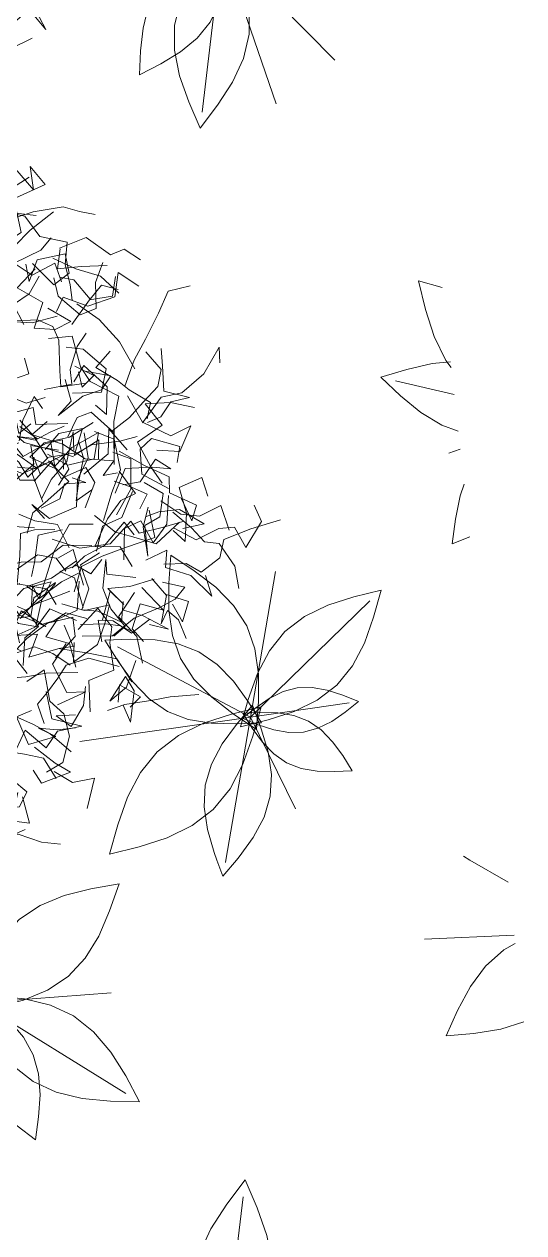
# Model space of a CAD drawing. Header units: metres. Extents: x 0 to 46.1, y -33.1 to 1.9.
# Drawn here: x 43.103 to 43.803, y -20.522 to -18.83 of the extents above; entities that cross this region are included whole.
import ezdxf

# ---------------------------------------------------------------- set-up
doc = ezdxf.new("R2010")
doc.units = ezdxf.units.M
doc.header["$LTSCALE"] = 0.02
doc.layers.add('AB_EXT_MASSIF', color=8, linetype='Continuous', lineweight=9)
doc.layers.add('BLOC_FEUILLAGE', color=7, linetype='Continuous', lineweight=13)
doc.layers.add('ARCHIBOOKS_ARBRE', color=7, linetype='Continuous')

# ---------------------------------------------------------------- blocks, each defined once
blk = doc.blocks.new('AB_ALPHA_11ed163862f4b453')
at = {"layer": 'BLOC_FEUILLAGE', "color": 8, "lineweight": 13, "true_color": 0x878787, "transparency": 33554585}
for points in [[(2.4105, 0.2778), (2.4215, 0.2288), (2.4599, 0.1417), (2.5195, 0.1135), (2.513, 0.0443), (2.5021, 0.1366), (2.4426, 0.1264)], [(2.2503, 0.0105), (2.2932, 0.0994), (2.3697, 0.0557), (2.4562, 0.0447)], [(2.0596, -0.4622), (2.1039, -0.3929), (2.2149, -0.4095), (2.2053, -0.328), (2.1707, -0.4028), (2.1598, -0.3157), (2.1261, -0.2733)], [(1.9709, -0.3796), (2.0292, -0.3719), (2.0265, -0.4392), (2.1278, -0.4666), (2.226, -0.5098), (2.2648, -0.5541), (2.3057, -0.593)], [(1.9766, -0.5045), (2.0536, -0.504), (2.0868, -0.4158), (2.0983, -0.3569), (2.1827, -0.3575)], [(1.8819, -0.4181), (1.951, -0.5055), (2.0077, -0.5321), (2.0841, -0.5142), (2.1884, -0.5051)], [(2.1304, -0.4833), (2.0815, -0.4432), (2.0293, -0.4381), (1.9208, -0.4336)], [(2.0595, -0.4272), (2.0957, -0.4631), (2.1006, -0.5522), (2.1703, -0.6202), (2.1216, -0.6817), (2.098, -0.7519), (2.075, -0.7999)], [(2.0783, -0.7262), (2.094, -0.6578), (2.0048, -0.6507), (1.9746, -0.5808), (2.0781, -0.5933), (2.1315, -0.5777)], [(2.0272, -0.617), (2.0494, -0.7206), (2.1175, -0.715), (2.142, -0.651), (2.0483, -0.6148), (1.9838, -0.6628), (2.0072, -0.6058)], [(2.1371, -0.6267), (2.0916, -0.6799), (2.1652, -0.7182), (2.243, -0.7647)], [(2.1362, -0.6231), (2.2348, -0.6431), (2.2738, -0.7399), (2.3244, -0.7491), (2.3518, -0.8115)], [(1.8859, -0.7787), (1.8938, -0.7004), (1.9608, -0.6996), (2.0237, -0.6666)], [(2.025, -0.6379), (1.9368, -0.6588), (1.9834, -0.7514), (1.9099, -0.81), (1.9682, -0.8538), (2.0303, -0.8602), (1.9881, -0.7775)], [(2.0972, -0.6399), (2.1451, -0.715), (2.2033, -0.7834), (2.2243, -0.8687)], [(1.7192, -0.766), (1.7245, -0.7097), (1.8327, -0.731), (1.9139, -0.7902), (2.0002, -0.8182)], [(2.0634, -0.6996), (2.0409, -0.762), (2.0699, -0.8589), (2.129, -0.87), (2.1763, -0.7932), (2.2367, -0.7482)], [(2.0809, -0.7083), (2.1187, -0.7438), (2.1294, -0.8322), (2.1886, -0.8121), (2.2296, -0.8562)], [(1.9568, -1.07), (1.8765, -1.0329), (1.9035, -0.9842), (1.9592, -0.8921), (1.9678, -0.8402), (1.9348, -0.7916), (1.8495, -0.7414)], [(2.0072, -0.8032), (2.0535, -0.7741), (2.1087, -0.8479), (2.2062, -0.8718), (2.262, -0.8063), (2.2971, -0.8862)], [(2.0265, -0.871), (2.1257, -0.8318), (2.2004, -0.8652), (2.2469, -0.8134)], [(2.0811, -0.8202), (2.1174, -0.9081), (2.1336, -1.0125), (2.128, -1.1213)], [(1.8236, -0.8798), (1.8065, -0.9341), (1.7238, -0.9135), (1.7093, -0.9669), (1.7428, -1.0145), (1.8097, -1.0338)], [(1.9316, -0.8669), (2.0056, -0.9059), (1.9719, -1.0111), (1.972, -1.0732), (2.0285, -1.1701), (1.9657, -1.2356), (1.915, -1.3172)], [(2.0529, -0.9233), (2.0007, -0.9461), (1.9361, -0.9993), (1.913, -1.046), (1.8216, -1.0089)], [(1.9669, -0.9265), (2.0139, -0.965), (2.0434, -1.0662), (1.9857, -1.1261), (1.8986, -1.0735)], [(1.6493, -1.2216), (1.6148, -1.136), (1.638, -1.0259), (1.6911, -1.0005), (1.653, -0.938)], [(2.0656, -1.1531), (2.1417, -1.0944), (2.2152, -1.0545), (2.3031, -1.0028), (2.3734, -0.9566), (2.4487, -0.9827)], [(1.4171, -0.9978), (1.436, -1.1021), (1.472, -1.1829), (1.5601, -1.1625), (1.5982, -1.2146), (1.6909, -1.2294)], [(1.781, -1.0611), (1.7791, -1.0106), (1.7004, -1.0579), (1.6508, -1.1114)], [(1.9243, -1.0427), (1.984, -1.0137), (2.0119, -1.1211), (1.9575, -1.2015), (1.9424, -1.1529)], [(1.9566, -0.9985), (1.995, -1.0628), (1.9384, -1.0746), (1.9566, -1.0222)], [(1.6343, -1.0174), (1.6622, -1.1256), (1.731, -1.2028), (1.7797, -1.2621)], [(1.7175, -1.0845), (1.6637, -1.0903), (1.6908, -1.0194), (1.7548, -1.0407), (1.7304, -1.0956), (1.8267, -1.1536)], [(1.8791, -1.393), (1.8313, -1.3737), (1.891, -1.3516), (1.8105, -1.2912), (1.7721, -1.205), (1.7009, -1.1199), (1.692, -1.053)], [(1.9031, -1.0197), (1.8795, -1.095), (1.8141, -1.1118), (1.9225, -1.1019), (1.9895, -1.1194), (2.0436, -1.0963), (1.9772, -1.0337)], [(2.0686, -1.2917), (2.1097, -1.2503), (2.0715, -1.1716), (2.054, -1.1225), (2.0154, -1.0428), (2.0892, -1.0222)], [(1.5031, -1.2268), (1.4463, -1.1765), (1.5017, -1.0917), (1.5841, -1.0946), (1.6093, -1.1737), (1.6064, -1.2349), (1.7023, -1.2163)], [(1.6165, -1.0632), (1.6276, -1.1151), (1.6327, -1.1654), (1.7241, -1.1708), (1.7798, -1.191), (1.7268, -1.2796)], [(1.6803, -1.0713), (1.7086, -1.1412), (1.6475, -1.0896), (1.6987, -1.1406), (1.7581, -1.1457), (1.8111, -1.1545)], [(1.9416, -1.26), (2.0197, -1.2539), (2.0887, -1.2351), (2.1619, -1.2169), (2.2033, -1.1736), (2.1925, -1.0921)], [(1.7487, -1.214), (1.6762, -1.1478), (1.6499, -1.2079), (1.5427, -1.2235), (1.4733, -1.1484), (1.5002, -1.1046)], [(1.6462, -1.1165), (1.587, -1.1053), (1.5882, -1.1655), (1.578, -1.2283), (1.625, -1.2596)], [(1.7693, -1.1084), (1.703, -1.1173), (1.7014, -1.2141), (1.8012, -1.2579), (1.856, -1.2621), (1.9505, -1.307), (2.0057, -1.3237)], [(2.0627, -1.3027), (2.1124, -1.3117), (2.1706, -1.2865), (2.2334, -1.3094), (2.1706, -1.2419), (2.2153, -1.165), (2.2439, -1.1119)], [(1.6816, -1.3172), (1.7425, -1.2893), (1.7523, -1.238), (1.6452, -1.2252), (1.5677, -1.1636)], [(1.9034, -1.1996), (1.8059, -1.1975), (1.7206, -1.1655), (1.6509, -1.18), (1.7042, -1.2613), (1.7404, -1.1774)], [(1.8492, -1.3163), (1.8868, -1.2604), (1.7844, -1.2601), (1.8598, -1.1967), (1.7808, -1.1661), (1.7111, -1.187)], [(1.8851, -1.3624), (1.9445, -1.2672), (1.917, -1.1658), (1.8659, -1.1539), (1.8015, -1.1924)], [(1.4984, -1.3977), (1.5535, -1.3486), (1.6095, -1.3418), (1.7198, -1.3257), (1.6985, -1.2259)], [(1.5775, -1.3883), (1.5669, -1.323), (1.5919, -1.3973), (1.6935, -1.4154), (1.7479, -1.3364), (1.8206, -1.2931), (1.8567, -1.2127)], [(1.6485, -1.2499), (1.6626, -1.1873), (1.6261, -1.2362), (1.6037, -1.3368)], [(1.6068, -1.3245), (1.6714, -1.2859), (1.7514, -1.264), (1.8269, -1.188), (1.7935, -1.2433)], [(1.703, -1.2554), (1.7927, -1.2315), (1.8997, -1.2381), (1.8371, -1.3079), (1.7475, -1.2768), (1.7087, -1.2049)], [(1.7707, -1.3935), (1.7044, -1.3967), (1.7498, -1.3433), (1.806, -1.2856), (1.8254, -1.2248)], [(2.0374, -1.4012), (2.1025, -1.4496), (2.184, -1.3951), (2.1058, -1.3863), (2.0489, -1.2923), (2.0543, -1.1863)], [(2.047, -1.2938), (2.1509, -1.2538), (2.2201, -1.2818), (2.3211, -1.2674), (2.4167, -1.218), (2.3887, -1.2652)], [(1.717, -1.4345), (1.7941, -1.3781), (1.7961, -1.3176), (1.702, -1.3029), (1.7056, -1.2343), (1.6184, -1.259)], [(1.8897, -1.2282), (1.9331, -1.2886), (1.8929, -1.3903), (1.825, -1.4399), (1.7465, -1.5068)], [(1.777, -1.333), (1.8874, -1.3195), (1.9373, -1.2473), (1.9503, -1.344)], [(1.9902, -1.5092), (1.9877, -1.4394), (1.9956, -1.3412), (2.1004, -1.3385), (2.0914, -1.2441), (2.1682, -1.2878), (2.2292, -1.3486)], [(1.3184, -1.4745), (1.3661, -1.4213), (1.4076, -1.3789), (1.3601, -1.3315), (1.3827, -1.3809), (1.4582, -1.3429), (1.5294, -1.3965)], [(1.5099, -1.3267), (1.5445, -1.3761), (1.6033, -1.4307), (1.5934, -1.5211)], [(1.736, -1.3215), (1.7675, -1.361), (1.7024, -1.3245), (1.6599, -1.3594), (1.5868, -1.3509)], [(1.904, -1.3235), (1.9441, -1.3772), (1.887, -1.4668), (1.7953, -1.5143)], [(1.9245, -1.3328), (1.9722, -1.4232), (2.0229, -1.5043), (1.9929, -1.5507), (2.0496, -1.6388), (2.0061, -1.6756), (2.0172, -1.5923)], [(1.587, -1.4398), (1.5261, -1.4016), (1.4777, -1.3859), (1.4331, -1.4505), (1.372, -1.528), (1.4498, -1.5984), (1.4471, -1.6626)], [(1.8865, -1.391), (1.892, -1.4885), (1.8355, -1.4806), (1.7612, -1.5089), (1.6723, -1.5661), (1.7453, -1.6152), (1.743, -1.6959)], [(1.8333, -1.4487), (1.909, -1.3949), (1.9924, -1.4433), (2.0422, -1.4832), (2.0162, -1.426), (1.9281, -1.4629), (1.8711, -1.4387)], [(1.9987, -1.5372), (1.9474, -1.444), (1.9903, -1.3671), (2.0441, -1.3571), (2.1118, -1.4345), (2.0736, -1.4768)], [(1.6089, -1.4555), (1.5269, -1.4248), (1.464, -1.4983), (1.428, -1.5334)], [(1.8525, -1.4115), (1.8928, -1.4617), (1.9253, -1.5124), (1.8756, -1.5411)], [(1.3125, -1.5709), (1.3827, -1.5537), (1.4754, -1.5867), (1.4178, -1.6207), (1.3081, -1.6225), (1.2733, -1.551), (1.2699, -1.4654)], [(1.3149, -1.6344), (1.4166, -1.6071), (1.4945, -1.5422), (1.5413, -1.5042), (1.6396, -1.4518), (1.7092, -1.4974)], [(1.3592, -1.4499), (1.4251, -1.4721), (1.485, -1.5087), (1.5818, -1.5019), (1.6646, -1.5568)], [(1.5605, -1.4632), (1.6245, -1.5426), (1.7214, -1.5878), (1.8254, -1.56), (1.8276, -1.6119), (1.9099, -1.6407), (1.978, -1.6604)], [(1.6675, -1.5829), (1.7326, -1.521), (1.806, -1.5327), (1.887, -1.4763)], [(1.7293, -1.4744), (1.7593, -1.5632), (1.7965, -1.6041), (1.8571, -1.676), (1.9662, -1.6565)], [(1.9378, -1.4727), (1.9732, -1.5413), (1.9195, -1.6031), (1.8587, -1.6004), (1.8088, -1.695), (1.851, -1.6003), (1.9029, -1.5527)], [(1.2307, -1.8098), (1.2215, -1.6984), (1.2577, -1.6017), (1.2596, -1.5048)], [(1.252, -1.4813), (1.3394, -1.5397), (1.3922, -1.4851), (1.4876, -1.4818), (1.5361, -1.5262), (1.5394, -1.5827)], [(1.3809, -1.5312), (1.3195, -1.519), (1.3199, -1.6223), (1.3747, -1.7073), (1.3322, -1.6144), (1.2907, -1.6431), (1.2667, -1.7048)], [(1.4857, -1.5991), (1.4153, -1.6207), (1.346, -1.688), (1.3006, -1.646), (1.269, -1.5472)], [(1.5124, -1.6496), (1.4534, -1.6372), (1.3737, -1.6184), (1.4136, -1.5618), (1.4074, -1.6131), (1.5061, -1.6058), (1.5777, -1.6138)], [(1.418, -1.6045), (1.396, -1.5539), (1.4841, -1.576), (1.5902, -1.5731)], [(1.5246, -1.6603), (1.5943, -1.599), (1.6742, -1.6084), (1.7598, -1.6274), (1.8646, -1.6538), (1.9007, -1.5638)], [(1.5643, -1.6578), (1.5808, -1.6062), (1.6023, -1.534), (1.5407, -1.5295)], [(1.8091, -1.6074), (1.8036, -1.551), (1.7018, -1.5812), (1.623, -1.5749), (1.564, -1.5856)], [(1.7318, -1.6607), (1.793, -1.5693), (1.8558, -1.5793), (1.8499, -1.6663), (1.9259, -1.6386), (1.9856, -1.5574)], [(1.9325, -1.6687), (1.9462, -1.7235), (2.0044, -1.6431), (2.0322, -1.5539), (2.1175, -1.5682), (2.0995, -1.6341)], [(1.9528, -1.5579), (1.9863, -1.6353), (2.0365, -1.6766), (2.1202, -1.6867), (2.0973, -1.7747)], [(1.4772, -1.7481), (1.42, -1.6633), (1.3504, -1.6893), (1.2704, -1.6774), (1.1611, -1.6762), (1.1181, -1.6472), (1.0305, -1.5852)], [(1.2571, -1.7335), (1.2123, -1.6602), (1.2779, -1.6132), (1.3505, -1.6492), (1.3944, -1.6004), (1.488, -1.5966)], [(1.3148, -1.5727), (1.3474, -1.6209), (1.3536, -1.6938), (1.2918, -1.7009), (1.2348, -1.7789)], [(1.6498, -1.7816), (1.6062, -1.8393), (1.5574, -1.7613), (1.5131, -1.727), (1.5731, -1.6783), (1.5951, -1.5925), (1.6726, -1.5937)], [(1.6679, -1.6174), (1.608, -1.6393), (1.5814, -1.5872), (1.5205, -1.573), (1.552, -1.6198), (1.5209, -1.7228)], [(1.8767, -1.5761), (1.9257, -1.5871), (1.9906, -1.6192), (2.0356, -1.708), (1.9645, -1.6807)], [(1.5112, -1.7619), (1.4598, -1.7057), (1.4079, -1.7062), (1.4978, -1.7193), (1.5593, -1.6385)], [(1.7332, -1.735), (1.6537, -1.6706), (1.6796, -1.6249), (1.6162, -1.7035), (1.5991, -1.7797), (1.609, -1.8587), (1.5568, -1.865)], [(1.9656, -1.6144), (1.9913, -1.6961), (2.0024, -1.761), (2.0422, -1.7943), (2.0448, -1.8912), (2.0146, -1.9642)], [(1.3733, -1.868), (1.3444, -1.7995), (1.3035, -1.7459), (1.1968, -1.7178), (1.1142, -1.7195), (1.0558, -1.6998), (1.0016, -1.6612)], [(1.2691, -1.6767), (1.3362, -1.7139), (1.2669, -1.7645), (1.3682, -1.7965)], [(1.4653, -1.6719), (1.5189, -1.7343), (1.6033, -1.7656), (1.5546, -1.8107), (1.4929, -1.8585), (1.3886, -1.8648), (1.4273, -1.8085)], [(1.9387, -1.6618), (1.9814, -1.74), (2.0699, -1.7493), (2.1194, -1.7758), (2.1134, -1.8574), (2.2085, -1.8105), (2.2186, -1.7486)], [(1.1043, -1.73), (1.2144, -1.7269), (1.2966, -1.706), (1.3866, -1.7006), (1.4724, -1.7311), (1.4425, -1.7923), (1.3435, -1.8181)], [(1.3733, -1.6947), (1.4214, -1.7091), (1.3551, -1.7378), (1.4126, -1.8022), (1.3855, -1.8837)], [(1.5547, -1.7961), (1.6312, -1.726), (1.6464, -1.7918), (1.6295, -1.7137), (1.698, -1.7496), (1.7838, -1.7758)], [(1.7953, -1.7041), (1.8758, -1.7142), (1.8392, -1.7626), (1.8984, -1.835), (1.9207, -1.9354), (1.941, -1.8627)], [(1.3813, -1.9031), (1.287, -1.845), (1.2204, -1.8167), (1.1544, -1.7808), (1.0803, -1.7645), (1.0939, -1.815), (1.1383, -1.8504)], [(1.4648, -1.7784), (1.5628, -1.7532), (1.5685, -1.834), (1.5323, -1.8774), (1.4918, -1.9647), (1.3985, -1.9481), (1.3436, -2.0422)], [(1.4315, -1.7378), (1.4177, -1.8187), (1.371, -1.7959), (1.4498, -1.8668), (1.522, -1.9373), (1.5228, -2.0341)], [(1.4807, -1.7679), (1.5567, -1.8141), (1.5948, -1.8478), (1.6249, -1.8942)], [(1.778, -1.7684), (1.7884, -1.8465), (1.7192, -1.9199), (1.7636, -1.8927), (1.7775, -1.941), (1.764, -2.0102)], [(1.8407, -1.7498), (1.9078, -1.7904), (1.9356, -1.8444), (2.0165, -1.838), (2.0635, -1.7919), (2.1635, -1.8114), (2.268, -1.8419)], [(1.2605, -1.959), (1.3685, -1.9759), (1.312, -1.941), (1.3226, -1.8306), (1.4027, -1.7957)], [(1.4635, -1.8055), (1.5532, -1.862), (1.6499, -1.8516), (1.7465, -1.8697), (1.8078, -1.8741), (1.8589, -1.8575), (1.8022, -1.8001)], [(1.5103, -1.8586), (1.541, -1.7883), (1.5841, -1.8197), (1.6147, -1.8905), (1.6941, -1.8844)], [(1.5897, -1.9996), (1.624, -1.9103), (1.6069, -1.8172), (1.7007, -1.7775)], [(1.732, -1.7765), (1.7523, -1.884), (1.6959, -1.821), (1.6242, -1.8786), (1.634, -1.9381)], [(1.6832, -1.8992), (1.7304, -1.949), (1.6815, -1.8618), (1.6317, -1.8042)], [(1.2145, -1.8326), (1.2875, -1.8317), (1.2448, -1.934), (1.2619, -1.9975), (1.2356, -2.0749), (1.166, -2.1391), (1.0999, -2.1363)], [(1.515, -1.9647), (1.441, -1.8822), (1.3617, -1.8595), (1.3115, -1.8818), (1.2553, -1.9037), (1.2031, -1.9197), (1.186, -1.989)], [(1.7875, -1.8402), (1.8419, -1.9064), (1.7851, -1.9548), (1.79, -1.883)], [(1.056, -2.01), (1.1164, -1.9723), (1.1447, -2.0638), (1.2105, -2.0368), (1.2916, -2.0685), (1.2174, -1.9901), (1.2524, -1.8988)], [(1.0194, -1.913), (1.065, -1.9866), (1.1135, -1.9113), (1.1524, -1.9719), (1.1825, -2.029), (1.2109, -2.1239)], [(1.2692, -2.0618), (1.211, -2.0323), (1.1598, -1.9922), (1.1952, -2.0496), (1.0993, -2.0204), (1.1171, -1.917), (1.1733, -1.9271)], [(0.9205, -1.9487), (1.0086, -1.9867), (1.0692, -2.0407), (1.1178, -2.0892), (1.1164, -2.1732)], [(1.3779, -1.9593), (1.3351, -2.0105), (1.2593, -2.0498), (1.2352, -1.9889), (1.2938, -2.0231)], [(1.5746, -1.9783), (1.4967, -2.0396), (1.4206, -2.0482), (1.5137, -2.0064), (1.5126, -2.0647), (1.4421, -2.1495), (1.4529, -2.0861)], [(1.4439, -2.0676), (1.4799, -2.0194), (1.5192, -2.0944), (1.4695, -2.1057)], [(1.112, -2.0405), (1.1425, -2.1261), (1.1699, -2.1813), (1.0634, -2.1591), (1.0646, -2.1051)], [(1.3966, -2.0714), (1.4591, -2.087), (1.5495, -2.1276), (1.6067, -2.1515), (1.6955, -2.1984)], [(0.6856, -2.087), (0.724, -2.1488), (0.8027, -2.2199), (0.8979, -2.2644), (0.9511, -2.3322), (1.0037, -2.3737)], [(0.9858, -2.0939), (1.0046, -2.1558), (0.9539, -2.1866), (0.8698, -2.1354)], [(0.982, -2.1624), (0.9526, -2.2528), (0.904, -2.2124), (0.977, -2.1406), (0.8864, -2.1992), (0.8518, -2.2521), (0.9272, -2.2637)], [(1.1232, -2.1488), (1.156, -2.2164), (1.2293, -2.246), (1.1501, -2.3199)]]:
    blk.add_lwpolyline(points, dxfattribs=at)

msp = doc.modelspace()

# ---------------------------------------------------------------- linework, layer by layer
at = {"layer": 'AB_EXT_MASSIF', "lineweight": 9, "true_color": 0x606060, "transparency": 33554597}
for points in [[(43.3887, -18.7064), (43.3873, -18.7397), (43.3838, -18.7717), (43.3763, -18.8012), (43.3636, -18.8273), (43.3453, -18.8499), (43.3218, -18.8691), (43.2943, -18.8858), (43.2646, -18.9011), (43.266, -18.8677), (43.2695, -18.8358), (43.2769, -18.8063), (43.2896, -18.7802), (43.308, -18.7576), (43.3315, -18.7384), (43.359, -18.7217), (43.3887, -18.7064)], [(43.3823, -18.7008), (43.3982, -18.7375), (43.411, -18.7739), (43.4183, -18.8096), (43.4181, -18.8444), (43.4101, -18.8783), (43.3947, -18.9113), (43.3736, -18.9436), (43.3496, -18.9756), (43.3337, -18.9388), (43.3208, -18.9025), (43.3136, -18.8668), (43.3137, -18.8319), (43.3218, -18.7981), (43.3372, -18.7651), (43.3582, -18.7327), (43.3823, -18.7008)], [(43.38, -18.72), (43.3522, -18.9536)], [(43.38, -18.72), (43.5384, -18.8804)], [(43.38, -18.72), (43.456, -18.9416)], [(43.7012, -19.3107), (43.6938, -19.3011), (43.6774, -19.2673), (43.6653, -19.2294), (43.6554, -19.1893), (43.6887, -19.1987)], [(43.7111, -19.3999), (43.6879, -19.3916), (43.6585, -19.3736), (43.6303, -19.3504), (43.6027, -19.3244), (43.639, -19.3133), (43.6745, -19.3051), (43.7003, -19.3028)], [(43.7054, -19.3484), (43.6231, -19.3292)], [(43.7139, -19.4248), (43.698, -19.4304)], [(43.7275, -19.5476), (43.7024, -19.5577), (43.707, -19.5231), (43.7137, -19.4901), (43.7194, -19.4742)], [(43.4284, -19.8171), (43.3957, -19.7953), (43.3657, -19.7722), (43.3407, -19.7467), (43.3222, -19.718), (43.3107, -19.6858), (43.3058, -19.6504), (43.3058, -19.6125), (43.3086, -19.5733), (43.3413, -19.5951), (43.3713, -19.6182), (43.3963, -19.6437), (43.4148, -19.6724), (43.4262, -19.7046), (43.4312, -19.74), (43.4311, -19.7779), (43.4284, -19.8171)], [(43.42, -19.8), (43.4552, -19.5964)], [(43.4062, -19.8134), (43.4169, -19.7752), (43.4297, -19.7391), (43.4465, -19.7071), (43.4683, -19.6803), (43.4957, -19.6593), (43.5282, -19.6434), (43.5646, -19.6317), (43.6031, -19.6221), (43.5924, -19.6603), (43.5796, -19.6963), (43.5629, -19.7284), (43.541, -19.7551), (43.5136, -19.7762), (43.4811, -19.792), (43.4447, -19.8038), (43.4062, -19.8134)], [(43.42, -19.8), (43.5874, -19.6374)], [(43.4354, -19.8081), (43.3995, -19.8096), (43.365, -19.8086), (43.3328, -19.8032), (43.3037, -19.7919), (43.278, -19.7743), (43.2553, -19.7508), (43.2351, -19.7228), (43.2161, -19.6924), (43.2519, -19.6909), (43.2864, -19.6918), (43.3186, -19.6973), (43.3477, -19.7086), (43.3734, -19.7262), (43.3961, -19.7497), (43.4164, -19.7777), (43.4354, -19.8081)], [(43.42, -19.8), (43.2336, -19.7016)], [(43.4086, -19.8016), (43.4273, -19.7869), (43.4462, -19.7739), (43.4656, -19.7643), (43.4856, -19.759), (43.5063, -19.7584), (43.5276, -19.7622), (43.5494, -19.7693), (43.5714, -19.7782), (43.5528, -19.793), (43.5339, -19.806), (43.5145, -19.8156), (43.4945, -19.8209), (43.4738, -19.8214), (43.4525, -19.8177), (43.4307, -19.8106), (43.4086, -19.8016)], [(43.4349, -19.7855), (43.4233, -19.8268), (43.4095, -19.8657), (43.3914, -19.9003), (43.3679, -19.9291), (43.3383, -19.9519), (43.3033, -19.9689), (43.264, -19.9816), (43.2224, -19.992), (43.234, -19.9507), (43.2478, -19.9118), (43.2659, -19.8773), (43.2894, -19.8484), (43.319, -19.8257), (43.354, -19.8086), (43.3933, -19.7959), (43.4349, -19.7855)], [(43.3731, -20), (43.3693, -19.9896), (43.3597, -19.9571), (43.355, -19.9255), (43.3567, -19.895), (43.3654, -19.8657), (43.3804, -19.8375), (43.4003, -19.8101), (43.4229, -19.7833)], [(43.4229, -19.7833), (43.4351, -19.8162), (43.4447, -19.8486), (43.4494, -19.8802), (43.4477, -19.9108), (43.439, -19.9401), (43.424, -19.9683), (43.4041, -19.9956), (43.4004, -20)], [(43.42, -19.8), (43.5584, -19.7801)], [(43.42, -19.8), (43.1811, -19.8343)], [(43.42, -19.8), (43.3854, -20)], [(43.4093, -19.7943), (43.4343, -19.7933), (43.4584, -19.794), (43.4809, -19.7978), (43.5012, -19.8057), (43.5192, -19.818), (43.535, -19.8344), (43.5492, -19.8539), (43.5624, -19.8752), (43.5374, -19.8762), (43.5133, -19.8755), (43.4908, -19.8717), (43.4705, -19.8638), (43.4525, -19.8515), (43.4367, -19.8351), (43.4225, -19.8156), (43.4093, -19.7943)], [(43.42, -19.8), (43.4831, -19.9284)], [(43.4004, -20), (43.3815, -20.0225), (43.3731, -20)], [(43.3854, -20), (43.3848, -20.0034)], [(43.7275, -20), (43.7185, -19.9948)], [(43.7812, -20.0312), (43.7275, -20)], [(43.0252, -20.2125), (43.0386, -20.1748), (43.0539, -20.1394), (43.0728, -20.1083), (43.0966, -20.0829), (43.1255, -20.0636), (43.1592, -20.0498), (43.1966, -20.0404), (43.236, -20.0333), (43.2227, -20.0711), (43.2074, -20.1065), (43.1884, -20.1375), (43.1647, -20.163), (43.1357, -20.1823), (43.102, -20.1961), (43.0646, -20.2055), (43.0252, -20.2125)], [(43.7895, -20.1051), (43.6637, -20.1108)], [(43.803, -20.2266), (43.7705, -20.2366), (43.7331, -20.2426), (43.694, -20.2462), (43.7102, -20.2104), (43.7282, -20.1771), (43.7494, -20.1483), (43.7749, -20.1255), (43.7908, -20.1168)], [(43.0231, -20.1896), (43.0641, -20.1906), (43.1035, -20.1943), (43.1398, -20.203), (43.1722, -20.2181), (43.2002, -20.2402), (43.2243, -20.2687), (43.2453, -20.3022), (43.2647, -20.3384), (43.2237, -20.3373), (43.1843, -20.3336), (43.148, -20.325), (43.1156, -20.3099), (43.0876, -20.2878), (43.0635, -20.2592), (43.0425, -20.2258), (43.0231, -20.1896)], [(43.0341, -20.1856), (43.0596, -20.2052), (43.0829, -20.2257), (43.102, -20.2479), (43.1156, -20.2724), (43.1232, -20.2994), (43.1253, -20.3286), (43.1232, -20.3596), (43.1188, -20.3915), (43.0932, -20.3719), (43.07, -20.3514), (43.0509, -20.3291), (43.0373, -20.3046), (43.0297, -20.2777), (43.0276, -20.2484), (43.0297, -20.2175), (43.0341, -20.1856)], [(43.04, -20.2), (43.2247, -20.1859)], [(43.04, -20.2), (43.2454, -20.3265)], [(43.3776, -20.7405), (43.3606, -20.7014), (43.3469, -20.6626), (43.3392, -20.6246), (43.3394, -20.5875), (43.348, -20.5514), (43.3644, -20.5162), (43.3868, -20.4818), (43.4124, -20.4477), (43.4293, -20.4869), (43.443, -20.5256), (43.4507, -20.5636), (43.4506, -20.6007), (43.442, -20.6368), (43.4256, -20.672), (43.4032, -20.7064), (43.3776, -20.7405)], [(43.38, -20.72), (43.4096, -20.4712)]]:
    msp.add_lwpolyline(points, dxfattribs=at)

# ---------------------------------------------------------------- block references
at = {"layer": 'ARCHIBOOKS_ARBRE', "transparency": 33554687, "xscale": 0.4, "yscale": 0.4, "rotation": 33}
msp.add_blockref('AB_ALPHA_11ed163862f4b453', (42.3, -19.4), dxfattribs=at)

doc.saveas('drawing.dxf')
